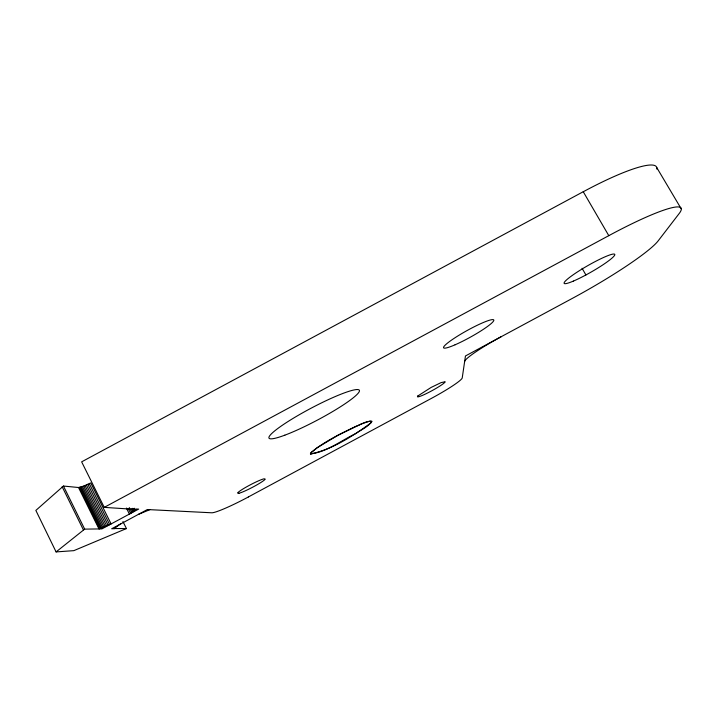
<?xml version="1.0" encoding="UTF-8"?>
<svg xmlns="http://www.w3.org/2000/svg" width="717" height="717" viewBox="0 0 717 717"><rect width="100%" height="100%" fill="white"/><g stroke="black" fill="none" stroke-linecap="round" stroke-linejoin="round"><path stroke-width="1.08" d="M310.649 453.96C332.007 449.577 353.517 435.802 371.343 422.555L371.863 421.22L370.286 421.004L361.251 423.971L338.254 435.102L317.048 447.784L310.694 453.09L310.891 454.058M78.52 487.515L98.973 528.886L111.099 523.921L90.763 482.935L83.647 486.108L78.52 487.515L63.446 486.045L35.85 510.414L56.087 551.92L84.669 529.128L101.904 528.895L129.392 514.08L135.925 509.446L104.243 507.376L81.639 461.847L583.244 191.726L608.796 235.66A97.691 12.601 -30 0 1 679.071 213.666L658.161 240.876A88.738 10.531 -29.7 0 1 572.22 298.451L465.458 355.964L462.232 377.913A35.196 3.513 -28.6 0 1 431.562 398.302L248.396 496.935M248.432 496.935A35.483 3.504 -27.5 0 1 211.766 512.789L147.344 509.545L119.407 524.647L114.397 528.546L126.434 528.563L122.939 521.555M104.243 507.376L608.796 235.66M126.434 528.563L73.842 550.647L56.087 551.92M120.653 523.939L111.664 528.761L114.541 528.68M138.408 514.376L149.754 509.715M135.863 509.025L138.65 509.106L129.392 514.08L126.398 508.084M656.736 167.545L681.15 208.683M582.07 268.275L585.914 274.961M134.24 508.228L135.235 510.235M133.622 508.738L134.626 510.746M132.349 508.317L133.846 511.32M131.417 508.953L132.923 511.947M129.356 507.636L131.856 512.628M128.173 508.344L130.673 513.345M89.311 483.661L109.656 524.656M87.859 484.342L108.195 525.364M86.407 484.988L106.752 526.036M85 485.579L105.345 526.663M83.647 486.108L104.01 527.228M82.374 486.565L102.746 527.73M81.209 486.933L101.599 528.151M80.17 487.219L100.577 528.483M79.264 487.417L99.699 528.734M63.446 486.045L84.669 529.128M62.155 486.744L83.369 529.827M583.226 191.771A97.171 16.195 -30.5 0 1 656.871 169.131M464.643 361.502A39.363 4.32 -29 0 1 501.04 336.802M417.778 396.017L417.411 396.671A15.801 1.64 -28.6 0 0 431.428 390.989A15.801 1.64 -28.6 0 0 445.176 381.74L441.116 382.609L431.159 387.413L417.778 396.017M311.375 452.284L310.398 453.861C326.567 452.284 341.229 440.435 355.757 433.561C361.01 429.806 368.296 426.848 371.756 421.515C366.674 420.287 360.839 424.822 355.865 426.346C340.476 433.857 324.658 441.313 311.375 452.284M238.949 493.269L237.578 493.054A15.631 1.595 -27.6 0 1 248.951 485.552A15.631 1.595 -27.6 0 1 264.053 478.804L265.245 479.108A15.631 1.595 -27.6 0 1 253.899 486.547A15.631 1.595 -27.6 0 1 238.949 493.269M573.358 281.1A29.164 3.621 -29.8 0 0 614.505 255.449A29.164 3.621 -29.8 0 0 580.591 269.924A29.164 3.621 -29.8 0 0 573.358 281.1M455.071 344.796A28.653 3.684 -29 0 0 493.807 320.436A28.653 3.684 -29 0 0 457.276 336.318A28.653 3.684 -29 0 0 455.071 344.796M284.819 435.174A51.131 6.731 -27.9 0 0 358.751 392.459A51.131 6.731 -27.9 0 0 299.088 414.838A51.131 6.731 -27.9 0 0 284.819 435.174"/></g></svg>
